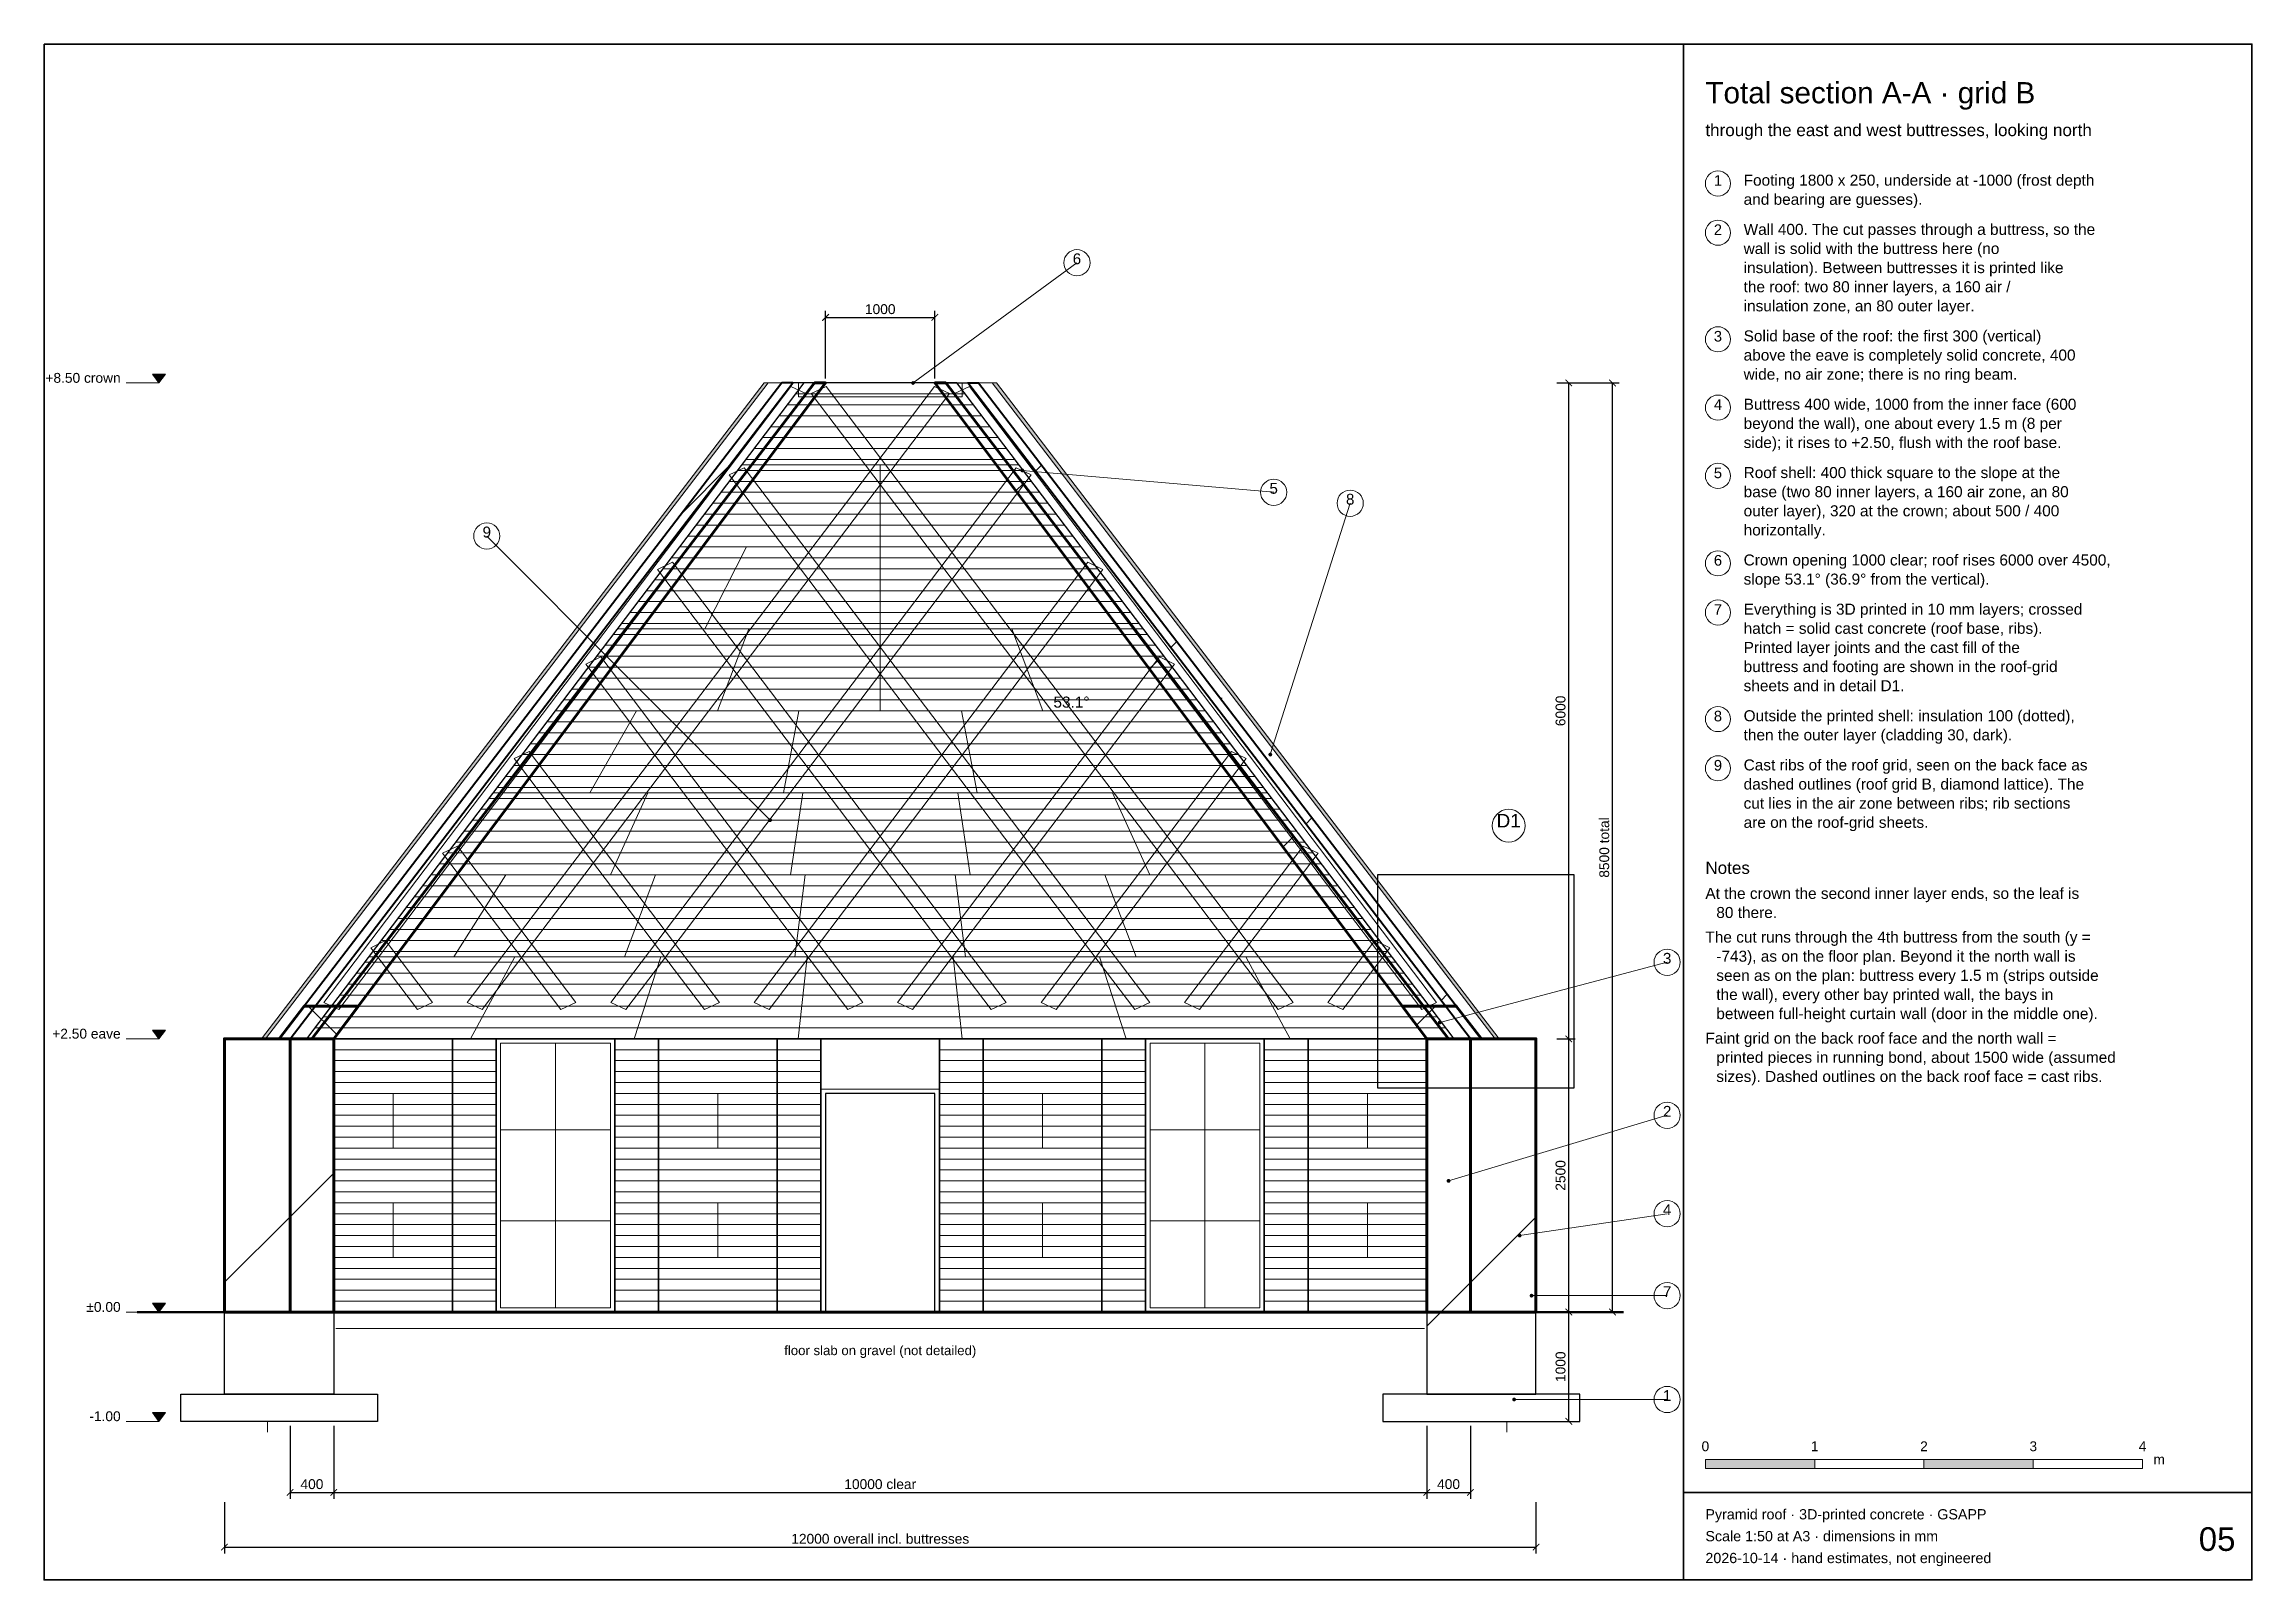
# Paper-space layout '05 section-AA-grid-B' of a CAD drawing. Header units: millimetres. Extents: x 8 to 412, y 8 to 289.
# The model-space entities are those that its viewports show. They can reach past a viewport. Long polylines and large blocks are cut down to what shows.
import ezdxf
from ezdxf.enums import TextEntityAlignment as Align

# ---------------------------------------------------------------- set-up
doc = ezdxf.new("R2010")
doc.units = ezdxf.units.MM
doc.linetypes.add('DASHED', pattern=[1.524, 1.27, -0.254])
for name, color, linetype, lineweight in [('ANNOTATION', 4, 'CONTINUOUS', 18), ('BACKGROUND', 9, 'CONTINUOUS', 13), ('CLADDING', 7, 'Continuous', 9), ('DIMS', 3, 'CONTINUOUS', 18), ('HATCH-CAST', 7, 'CONTINUOUS', 9), ('HATCH-EARTH', 8, 'CONTINUOUS', 9), ('HATCH-INSULATION', 7, 'Continuous', 9), ('HATCH-PRINTED', 7, 'CONTINUOUS', 9), ('HIDDEN-AXIS', 8, 'DASHED', 18), ('LINES', 7, 'CONTINUOUS', 25), ('OUTLINE-CUT', 7, 'CONTINUOUS', 50), ('OUTLINE-FINE', 7, 'CONTINUOUS', 25), ('PRINT-LAYERS', 7, 'CONTINUOUS', 9), ('TEXT', 7, 'CONTINUOUS', 18), ('TITLEBLOCK', 7, 'CONTINUOUS', 18)]:
    doc.layers.add(name, color=color, linetype=linetype, lineweight=lineweight)
doc.styles.get("Standard").update_dxf_attribs({"font": 'arial.ttf'})
doc.dimstyles.new('PYR-1-50', dxfattribs={"dimscale": 50, "dimtxt": 1.8, "dimasz": 1.2, "dimexe": 1.2, "dimexo": 0.8, "dimgap": 0.6, "dimtad": 1, "dimdec": 0, "dimtxsty": 'Standard', "dimblk": 'ARCHTICK', "dimcen": 2.5, "dimclrd": 3, "dimclre": 3, "dimclrt": 7, "dimazin": 3, "dimtfac": 1, "dimtmove": 0, "dimatfit": 3})
pattern_1 = [(45, (0, 0), (-1425.35, 1425.35), [])]
pattern_2 = [(0, (0, 0), (442.913, 885.827), [0, -885.827])]
pattern_3 = [(45, (0, 0), (-1425.35, 1425.35), []), (135, (0, 0), (-1425.35, -1425.35), [])]

# ---------------------------------------------------------------- blocks, each defined once
blk = doc.blocks.new('_ARCHTICK')
at = {"color": 0, "linetype": 'BYBLOCK', "const_width": 0.15}
blk.add_lwpolyline([(-0.5, -0.5), (0.5, 0.5)], dxfattribs=at)

msp = doc.modelspace()

# ---------------------------------------------------------------- hatches: boundary and pattern name
at = {"layer": 'ANNOTATION', "ltscale": 50}
h = msp.add_hatch(color=7, dxfattribs=at)
h.dxf.hatch_style = 1
h.paths.add_polyline_path([(70446.9, 10857.9), (70506.9, 10937.9), (70386.9, 10937.9)])
h = msp.add_hatch(color=7, dxfattribs=at)
h.dxf.hatch_style = 1
edge = h.paths.add_edge_path()
edge.add_arc((77346.9, 10857.9), 17.5, 0, 360)
h = msp.add_hatch(color=7, dxfattribs=at)
h.dxf.hatch_style = 1
edge = h.paths.add_edge_path()
edge.add_arc((78346.9, 10057.9), 17.5, 0, 360)
h = msp.add_hatch(color=7, dxfattribs=at)
h.dxf.hatch_style = 1
edge = h.paths.add_edge_path()
edge.add_arc((80616.1, 7457.9), 17.5, 0, 360)
h = msp.add_hatch(color=7, dxfattribs=at)
h.dxf.hatch_style = 1
edge = h.paths.add_edge_path()
edge.add_arc((76038.9, 6857.9), 17.5, 0, 360)
h = msp.add_hatch(color=7, dxfattribs=at)
h.dxf.hatch_style = 1
h.paths.add_polyline_path([(70446.9, 4857.9), (70506.9, 4937.9), (70386.9, 4937.9)])
h = msp.add_hatch(color=7, dxfattribs=at)
h.dxf.hatch_style = 1
edge = h.paths.add_edge_path()
edge.add_arc((82166.9, 5007.9), 17.5, 0, 360)
h = msp.add_hatch(color=7, dxfattribs=at)
h.dxf.hatch_style = 1
edge = h.paths.add_edge_path()
edge.add_arc((82246.9, 3557.9), 17.5, 0, 360)
h = msp.add_hatch(color=7, dxfattribs=at)
h.dxf.hatch_style = 1
edge = h.paths.add_edge_path()
edge.add_arc((82896.9, 3057.9), 17.5, 0, 360)
h = msp.add_hatch(color=7, dxfattribs=at)
h.dxf.hatch_style = 1
h.paths.add_polyline_path([(70446.9, 2357.9), (70506.9, 2437.9), (70386.9, 2437.9)])
h = msp.add_hatch(color=7, dxfattribs=at)
h.dxf.hatch_style = 1
edge = h.paths.add_edge_path()
edge.add_arc((83006.9, 2507.9), 17.5, 0, 360)
h = msp.add_hatch(color=7, dxfattribs=at)
h.dxf.hatch_style = 1
h.paths.add_polyline_path([(70446.9, 1357.9), (70506.9, 1437.9), (70386.9, 1437.9)])
h = msp.add_hatch(color=7, dxfattribs=at)
h.dxf.hatch_style = 1
edge = h.paths.add_edge_path()
edge.add_arc((82846.9, 1557.9), 17.5, 0, 360)
at = {"layer": 'CLADDING', "ltscale": 50}
h = msp.add_hatch(color=7, dxfattribs=at)
h.dxf.hatch_style = 1
h.paths.add_polyline_path([(71421.9, 4857.9), (71384.4, 4857.9), (75984.4, 10857.9), (76021.9, 10857.9)])
h = msp.add_hatch(color=7, dxfattribs=at)
h.dxf.hatch_style = 1
h.paths.add_polyline_path([(82709.4, 4857.9), (82671.9, 4857.9), (78071.9, 10857.9), (78109.4, 10857.9)])
at = {"layer": 'HATCH-CAST', "ltscale": 50}
h = msp.add_hatch(dxfattribs=at)
h.set_pattern_fill('ANSI37', scale=25.19685)
h.set_pattern_definition(pattern_3)
h.paths.add_polyline_path([(72271.9, 5157.9), (72046.9, 4857.9), (71546.9, 4857.9), (71776.9, 5157.9)])
h = msp.add_hatch(dxfattribs=at)
h.set_pattern_fill('ANSI37', scale=25.19685)
h.set_pattern_definition(pattern_3)
h.paths.add_polyline_path([(82316.9, 5157.9), (82546.9, 4857.9), (82046.9, 4857.9), (81821.9, 5157.9)])
at = {"layer": 'HATCH-EARTH', "ltscale": 50}
h = msp.add_hatch(dxfattribs=at)
h.set_pattern_fill('EARTH', scale=37.795276)
h.set_pattern_definition([(0, (0, 0), (9070.9, 9070.9), [9070.9, -9070.9]), (0, (0, 3402), (9070.9, 9070.9), [9070.9, -9070.9]), (0, (0, 6803), (9070.9, 9070.9), [9070.9, -9070.9]), (90, (1134, 7937), (-9070.9, 9070.9), [9070.9, -9070.9]), (90, (4535, 7937), (-9070.9, 9070.9), [9070.9, -9070.9]), (90, (7937, 7937), (-9070.9, 9070.9), [9070.9, -9070.9])])
h.paths.add_polyline_path([(70646.9, 1357.9), (72446.9, 1357.9), (72446.9, 1607.9), (72046.9, 1607.9), (72046.9, 2357.9), (73132.6, 2357.9), (73532.6, 2357.9), (74618.3, 2357.9), (75018.3, 2357.9), (76104, 2357.9), (76504, 2357.9), (76546.9, 2357.9), (77546.9, 2357.9), (77589.7, 2357.9), (77989.7, 2357.9), (79075.5, 2357.9), (79475.5, 2357.9), (80561.2, 2357.9), (80961.2, 2357.9), (82046.9, 2357.9), (82046.9, 1607.9), (81646.9, 1607.9), (81646.9, 1357.9), (83446.9, 1357.9), (83446.9, 1607.9), (83046.9, 1607.9), (83046.9, 2357.9), (83846.9, 2357.9), (83846.9, 1257.9), (70246.9, 1257.9), (70246.9, 2357.9), (71046.9, 2357.9), (71046.9, 1607.9), (70646.9, 1607.9)])
at = {"layer": 'HATCH-INSULATION', "ltscale": 50}
h = msp.add_hatch(dxfattribs=at)
h.set_pattern_fill('DOTS', scale=23.622047)
h.set_pattern_definition(pattern_2)
h.paths.add_polyline_path([(71776.9, 5157.9), (71546.9, 4857.9), (71421.9, 4857.9), (76021.9, 10857.9), (76146.9, 10857.9)])
h = msp.add_hatch(dxfattribs=at)
h.set_pattern_fill('DOTS', scale=23.622047)
h.set_pattern_definition(pattern_2)
h.paths.add_polyline_path([(82316.9, 5157.9), (77946.9, 10857.9), (78071.9, 10857.9), (82671.9, 4857.9), (82546.9, 4857.9)])
at = {"layer": 'HATCH-PRINTED', "ltscale": 50}
h = msp.add_hatch(dxfattribs=at)
h.set_pattern_fill('ANSI31', scale=25.19685)
h.set_pattern_definition(pattern_1)
h.paths.add_polyline_path([(76246.9, 10857.9), (71876.9, 5157.9), (71776.9, 5157.9), (76146.9, 10857.9)])
h = msp.add_hatch(dxfattribs=at)
h.set_pattern_fill('ANSI31', scale=25.19685)
h.set_pattern_definition(pattern_1)
h.paths.add_polyline_path([(72076.9, 5157.9), (76446.9, 10857.9), (76546.9, 10857.9), (72271.9, 5157.9)])
h = msp.add_hatch(dxfattribs=at)
h.set_pattern_fill('ANSI31', scale=25.19685)
h.set_pattern_definition(pattern_1)
h.paths.add_polyline_path([(82016.9, 5157.9), (81821.9, 5157.9), (77546.9, 10857.9), (77646.9, 10857.9)])
h = msp.add_hatch(dxfattribs=at)
h.set_pattern_fill('ANSI31', scale=25.19685)
h.set_pattern_definition(pattern_1)
h.paths.add_polyline_path([(82216.9, 5157.9), (77846.9, 10857.9), (77946.9, 10857.9), (82316.9, 5157.9)])
h = msp.add_hatch(dxfattribs=at)
h.set_pattern_fill('ANSI31', scale=25.19685)
h.set_pattern_definition(pattern_1)
h.paths.add_polyline_path([(71046.9, 2357.9), (71046.9, 4857.9), (71421.9, 4857.9), (71546.9, 4857.9), (71646.9, 4857.9), (71646.9, 2357.9)])
h = msp.add_hatch(dxfattribs=at)
h.set_pattern_fill('ANSI31', scale=25.19685)
h.set_pattern_definition(pattern_1)
h.paths.add_polyline_path([(72046.9, 2357.9), (71646.9, 2357.9), (71646.9, 4857.9), (71846.9, 4857.9), (72046.9, 4857.9)])
h = msp.add_hatch(dxfattribs=at)
h.set_pattern_fill('ANSI31', scale=25.19685)
h.set_pattern_definition(pattern_1)
h.paths.add_polyline_path([(82046.9, 2357.9), (82046.9, 4857.9), (82246.9, 4857.9), (82446.9, 4857.9), (82446.9, 2357.9)])
h = msp.add_hatch(dxfattribs=at)
h.set_pattern_fill('ANSI31', scale=25.19685)
h.set_pattern_definition(pattern_1)
h.paths.add_polyline_path([(83046.9, 2357.9), (82446.9, 2357.9), (82446.9, 4857.9), (82546.9, 4857.9), (82671.9, 4857.9), (83046.9, 4857.9)])
h = msp.add_hatch(dxfattribs=at)
h.set_pattern_fill('ANSI31', scale=25.19685)
h.set_pattern_definition(pattern_1)
h.paths.add_polyline_path([(71046.9, 1607.9), (71046.9, 2357.9), (71646.9, 2357.9), (72046.9, 2357.9), (72046.9, 1607.9)])
h = msp.add_hatch(dxfattribs=at)
h.set_pattern_fill('ANSI31', scale=25.19685)
h.set_pattern_definition(pattern_1)
h.paths.add_polyline_path([(83046.9, 1607.9), (82046.9, 1607.9), (82046.9, 2357.9), (82446.9, 2357.9), (83046.9, 2357.9)])
h = msp.add_hatch(dxfattribs=at)
h.set_pattern_fill('ANSI31', scale=25.19685)
h.set_pattern_definition(pattern_1)
h.paths.add_polyline_path([(71046.9, 1607.9), (72046.9, 1607.9), (72446.9, 1607.9), (72446.9, 1357.9), (70646.9, 1357.9), (70646.9, 1607.9)])
h = msp.add_hatch(dxfattribs=at)
h.set_pattern_fill('ANSI31', scale=25.19685)
h.set_pattern_definition(pattern_1)
h.paths.add_polyline_path([(83046.9, 1607.9), (83446.9, 1607.9), (83446.9, 1357.9), (81646.9, 1357.9), (81646.9, 1607.9), (82046.9, 1607.9)])

# ---------------------------------------------------------------- linework, layer by layer
at = {"layer": 'ANNOTATION', "lineweight": 20, "ltscale": 50}
for points in [[(78846.9, 11957.9), (77346.9, 10857.9)], [(70446.9, 10857.9), (70146.9, 10857.9)], [(80646.9, 9857.9), (78346.9, 10057.9)], [(81346.9, 9757.9), (80616.1, 7457.9)], [(73446.9, 9457.9), (76038.9, 6857.9)], [(84246.9, 5557.9), (82166.9, 5007.9)], [(70446.9, 4857.9), (70146.9, 4857.9)], [(84246.9, 4157.9), (82246.9, 3557.9)], [(84246.9, 3257.9), (82896.9, 3057.9)], [(84246.9, 2507.9), (83006.9, 2507.9)], [(70446.9, 2357.9), (70146.9, 2357.9)], [(84246.9, 1557.9), (82846.9, 1557.9)], [(70446.9, 1357.9), (70146.9, 1357.9)]]:
    msp.add_lwpolyline(points, dxfattribs=at)
at = {"layer": 'ANNOTATION', "lineweight": 9, "ltscale": 50}
for points in [[(70446.9, 10857.9), (70506.9, 10937.9), (70386.9, 10937.9)], [(70446.9, 4857.9), (70506.9, 4937.9), (70386.9, 4937.9)], [(70446.9, 2357.9), (70506.9, 2437.9), (70386.9, 2437.9)], [(70446.9, 1357.9), (70506.9, 1437.9), (70386.9, 1437.9)]]:
    msp.add_lwpolyline(points, close=True, dxfattribs=at)
at = {"layer": 'ANNOTATION', "lineweight": 18, "ltscale": 50}
for centre, radius in [((78846.9, 11957.9), 120), ((80646.9, 9857.9), 120), ((81346.9, 9757.9), 120), ((73446.9, 9457.9), 120), ((82796.9, 6807.9), 150), ((84246.9, 5557.9), 120), ((84246.9, 4157.9), 120), ((84246.9, 3257.9), 120), ((84246.9, 2507.9), 120), ((84246.9, 1557.9), 120)]:
    msp.add_circle(centre, radius, dxfattribs=at)
at = {"layer": 'BACKGROUND', "lineweight": 20, "ltscale": 50}
for points in [[(74075.5, 2397.9), (74075.5, 4817.9)], [(80018.3, 2397.9), (80018.3, 4817.9)]]:
    msp.add_lwpolyline(points, dxfattribs=at)
at = {"layer": 'BACKGROUND', "lineweight": 15, "ltscale": 50}
for points in [[(73572.6, 4024.6), (74578.3, 4024.6)], [(79515.5, 4024.6), (80521.2, 4024.6)], [(73572.6, 3191.2), (74578.3, 3191.2)], [(79515.5, 3191.2), (80521.2, 3191.2)]]:
    msp.add_lwpolyline(points, dxfattribs=at)
at = {"layer": 'HIDDEN-AXIS', "linetype": 'DASHED', "lineweight": 20, "ltscale": 50}
for points in [[(71955.9, 5190.9), (76229.9, 10826.9), (76366.8, 10760.9), (72092.9, 5124.9), (71955.9, 5190.9)], [(73268.4, 5190.9), (77542.4, 10826.9), (77679.3, 10760.9), (73405.4, 5124.9), (73268.4, 5190.9)], [(76298.4, 10729.9), (77795.4, 10729.9), (77795.4, 10857.9), (76298.4, 10857.9), (76298.4, 10729.9)], [(80688.4, 5124.9), (76414.5, 10760.9), (76551.4, 10826.9), (80825.4, 5190.9), (80688.4, 5124.9)], [(82000.9, 5124.9), (77727, 10760.9), (77863.9, 10826.9), (82137.9, 5190.9), (82000.9, 5124.9)], [(74580.9, 5190.9), (78290.9, 10083.2), (78427.9, 10017.2), (74717.9, 5124.9), (74580.9, 5190.9)], [(79375.9, 5124.9), (75665.9, 10017.2), (75802.9, 10083.2), (79512.9, 5190.9), (79375.9, 5124.9)], [(78063.4, 5124.9), (75009.7, 9151.9), (75146.6, 9217.8), (78200.4, 5190.9), (78063.4, 5124.9)], [(75893.4, 5190.9), (78947.2, 9217.8), (79084.1, 9151.9), (76030.4, 5124.9), (75893.4, 5190.9)], [(76750.9, 5124.9), (74353.4, 8286.5), (74490.4, 8352.4), (76887.9, 5190.9), (76750.9, 5124.9)], [(77205.9, 5190.9), (79603.4, 8352.4), (79740.4, 8286.5), (77342.9, 5124.9), (77205.9, 5190.9)], [(75438.4, 5124.9), (73697.2, 7421.1), (73834.1, 7487), (75575.4, 5190.9), (75438.4, 5124.9)], [(78518.4, 5190.9), (80259.7, 7487), (80396.6, 7421.1), (78655.4, 5124.9), (78518.4, 5190.9)], [(74125.9, 5124.9), (73040.9, 6555.7), (73177.9, 6621.6), (74262.9, 5190.9), (74125.9, 5124.9)], [(79830.9, 5190.9), (80915.9, 6621.6), (81052.9, 6555.7), (79967.9, 5124.9), (79830.9, 5190.9)], [(72813.4, 5124.9), (72384.7, 5690.3), (72521.6, 5756.3), (72950.4, 5190.9), (72813.4, 5124.9)], [(81143.4, 5190.9), (81572.2, 5756.3), (81709.1, 5690.3), (81280.4, 5124.9), (81143.4, 5190.9)], [(71796.9, 4857.9), (82296.9, 4857.9), (82069.4, 5157.9), (72024.4, 5157.9), (71796.9, 4857.9)], [(72066.9, 2207.9), (82026.9, 2207.9)]]:
    msp.add_lwpolyline(points, dxfattribs=at)
at = {"layer": 'HIDDEN-AXIS', "linetype": 'DASHED', "lineweight": 9, "ltscale": 50}
for points in [[(75778.1, 10107.9), (78315.7, 10107.9)], [(77046.9, 9357.9), (77046.9, 10107.9)], [(75209.4, 9357.9), (78884.4, 9357.9)], [(75442.7, 8607.9), (75821.9, 9357.9)], [(77046.9, 8607.9), (77046.9, 9357.9)], [(74640.7, 8607.9), (79453.1, 8607.9)], [(75559.4, 7857.9), (75843.8, 8607.9)], [(77046.9, 7857.9), (77046.9, 8607.9)], [(78534.4, 7857.9), (78250, 8607.9)], [(74071.9, 7857.9), (80021.9, 7857.9)], [(74389.1, 7107.9), (74815.7, 7857.9)], [(76161, 7107.9), (76303.1, 7857.9)], [(77932.8, 7107.9), (77790.7, 7857.9)], [(73503.1, 7107.9), (80590.7, 7107.9)], [(74579.4, 6357.9), (74920.7, 7107.9)], [(76224.4, 6357.9), (76338.2, 7107.9)], [(77869.4, 6357.9), (77755.6, 7107.9)], [(79514.4, 6357.9), (79173.2, 7107.9)], [(72934.4, 6357.9), (81159.4, 6357.9)], [(73145.9, 5607.9), (73619.8, 6357.9)], [(74706.3, 5607.9), (74990.7, 6357.9)], [(76266.7, 5607.9), (76361.5, 6357.9)], [(77827.1, 5607.9), (77732.3, 6357.9)], [(79387.5, 5607.9), (79103.1, 6357.9)], [(72365.7, 5607.9), (81728.1, 5607.9)], [(73296.9, 4857.9), (73703.1, 5607.9)], [(74796.9, 4857.9), (75040.6, 5607.9)], [(76296.9, 4857.9), (76378.1, 5607.9)], [(77796.9, 4857.9), (77715.6, 5607.9)], [(79296.9, 4857.9), (79053.2, 5607.9)], [(80796.9, 4857.9), (80390.6, 5607.9)], [(72046.9, 4357.9), (73132.6, 4357.9)], [(72589.8, 3857.9), (72589.8, 4357.9)], [(75018.3, 4357.9), (76104, 4357.9)], [(75561.2, 3857.9), (75561.2, 4357.9)], [(77989.8, 4357.9), (79075.5, 4357.9)], [(78532.6, 3857.9), (78532.6, 4357.9)], [(80961.2, 4357.9), (82046.9, 4357.9)], [(81504, 3857.9), (81504, 4357.9)], [(72046.9, 3857.9), (73132.6, 3857.9)], [(75018.3, 3857.9), (76104, 3857.9)], [(77989.8, 3857.9), (79075.5, 3857.9)], [(80961.2, 3857.9), (82046.9, 3857.9)], [(72046.9, 3357.9), (73132.6, 3357.9)], [(72589.8, 2857.9), (72589.8, 3357.9)], [(75018.3, 3357.9), (76104, 3357.9)], [(75561.2, 2857.9), (75561.2, 3357.9)], [(77989.8, 3357.9), (79075.5, 3357.9)], [(78532.6, 2857.9), (78532.6, 3357.9)], [(80961.2, 3357.9), (82046.9, 3357.9)], [(81504, 2857.9), (81504, 3357.9)], [(72046.9, 2857.9), (73132.6, 2857.9)], [(75018.3, 2857.9), (76104, 2857.9)], [(77989.8, 2857.9), (79075.5, 2857.9)], [(80961.2, 2857.9), (82046.9, 2857.9)]]:
    msp.add_lwpolyline(points, dxfattribs=at)
at = {"layer": 'HIDDEN-AXIS', "linetype": 'DASHED', "lineweight": 25, "ltscale": 50}
msp.add_lwpolyline([(81596.9, 4407.9), (83396.9, 4407.9), (83396.9, 6357.9), (81596.9, 6357.9), (81596.9, 4407.9)], dxfattribs=at)
at = {"layer": 'LINES', "lineweight": 0, "ltscale": 50}
msp.add_lwpolyline([(82046.9, 4857.9), (77546.9, 10857.9)], dxfattribs=at)
at = {"layer": 'LINES', "lineweight": 25, "ltscale": 50}
for points in [[(72046.9, 4857.9), (71546.9, 4857.9)], [(82046.9, 4857.9), (82546.9, 4857.9)]]:
    msp.add_lwpolyline(points, dxfattribs=at)
at = {"layer": 'LINES', "lineweight": 60, "ltscale": 50}
for points in [[(72046.9, 2357.9), (72046.9, 4857.9)], [(82046.9, 2357.9), (82046.9, 4857.9)], [(72046.9, 2357.9), (82046.9, 2357.9)]]:
    msp.add_lwpolyline(points, dxfattribs=at)
at = {"layer": 'LINES', "lineweight": 50, "ltscale": 50}
msp.add_lwpolyline([(70246.9, 2357.9), (83846.9, 2357.9)], dxfattribs=at)
at = {"layer": 'OUTLINE-CUT', "lineweight": 40, "ltscale": 50}
for points in [[(71646.9, 4857.9), (76246.9, 10857.9), (76146.9, 10857.9), (71546.9, 4857.9)], [(82446.9, 4857.9), (77846.9, 10857.9), (77946.9, 10857.9), (82546.9, 4857.9)]]:
    msp.add_lwpolyline(points, close=True, dxfattribs=at)
at = {"layer": 'OUTLINE-CUT', "lineweight": 70, "ltscale": 50}
for points in [[(72046.9, 4857.9), (76546.9, 10857.9), (76446.9, 10857.9), (71846.9, 4857.9)], [(82046.9, 4857.9), (77546.9, 10857.9), (77646.9, 10857.9), (82246.9, 4857.9)], [(71646.9, 2357.9), (71046.9, 2357.9), (71046.9, 4857.9), (71646.9, 4857.9)], [(72046.9, 2357.9), (71646.9, 2357.9), (71646.9, 4857.9), (72046.9, 4857.9)], [(82046.9, 2357.9), (82446.9, 2357.9), (82446.9, 4857.9), (82046.9, 4857.9)], [(82446.9, 2357.9), (83046.9, 2357.9), (83046.9, 4857.9), (82446.9, 4857.9)]]:
    msp.add_lwpolyline(points, close=True, dxfattribs=at)
at = {"layer": 'OUTLINE-CUT', "lineweight": 60, "ltscale": 50}
for points in [[(72046.9, 4857.9), (72271.9, 5157.9), (71776.9, 5157.9), (71546.9, 4857.9)], [(82046.9, 4857.9), (81821.9, 5157.9), (82316.9, 5157.9), (82546.9, 4857.9)]]:
    msp.add_lwpolyline(points, close=True, dxfattribs=at)
at = {"layer": 'OUTLINE-FINE', "lineweight": 20, "ltscale": 50}
for points in [[(71421.9, 4857.9), (76021.9, 10857.9), (75984.4, 10857.9), (71384.4, 4857.9)], [(82671.9, 4857.9), (78071.9, 10857.9), (78109.4, 10857.9), (82709.4, 4857.9)]]:
    msp.add_lwpolyline(points, close=True, dxfattribs=at)
at = {"layer": 'OUTLINE-FINE', "lineweight": 9, "ltscale": 50}
for points in [[(71546.9, 4857.9), (76146.9, 10857.9), (76021.9, 10857.9), (71421.9, 4857.9)], [(82546.9, 4857.9), (77946.9, 10857.9), (78071.9, 10857.9), (82671.9, 4857.9)]]:
    msp.add_lwpolyline(points, close=True, dxfattribs=at)
at = {"layer": 'OUTLINE-FINE', "lineweight": 25, "ltscale": 50}
for points in [[(71846.9, 4857.9), (76446.9, 10857.9), (76246.9, 10857.9), (71646.9, 4857.9)], [(82246.9, 4857.9), (77646.9, 10857.9), (77846.9, 10857.9), (82446.9, 4857.9)]]:
    msp.add_lwpolyline(points, close=True, dxfattribs=at)
at = {"layer": 'OUTLINE-FINE', "lineweight": 30, "ltscale": 50}
for points in [[(71796.9, 4857.9), (82296.9, 4857.9), (77746.9, 10857.9), (76346.9, 10857.9)], [(72046.9, 2357.9), (82046.9, 2357.9), (82046.9, 4857.9), (72046.9, 4857.9)], [(76546.9, 2357.9), (77546.9, 2357.9), (77546.9, 4357.9), (76546.9, 4357.9)], [(72046.9, 1607.9), (71046.9, 1607.9), (71046.9, 2357.9), (72046.9, 2357.9)], [(82046.9, 1607.9), (83046.9, 1607.9), (83046.9, 2357.9), (82046.9, 2357.9)], [(72446.9, 1357.9), (70646.9, 1357.9), (70646.9, 1607.9), (72446.9, 1607.9)], [(81646.9, 1357.9), (83446.9, 1357.9), (83446.9, 1607.9), (81646.9, 1607.9)]]:
    msp.add_lwpolyline(points, close=True, dxfattribs=at)
at = {"layer": 'OUTLINE-FINE', "lineweight": 35, "ltscale": 50}
for points in [[(73132.6, 2357.9), (73532.6, 2357.9), (73532.6, 4857.9), (73132.6, 4857.9)], [(73532.6, 2357.9), (74618.3, 2357.9), (74618.3, 4857.9), (73532.6, 4857.9)], [(74618.3, 2357.9), (75018.3, 2357.9), (75018.3, 4857.9), (74618.3, 4857.9)], [(76104, 2357.9), (76504, 2357.9), (76504, 4857.9), (76104, 4857.9)], [(77589.8, 2357.9), (77989.8, 2357.9), (77989.8, 4857.9), (77589.8, 4857.9)], [(79075.5, 2357.9), (79475.5, 2357.9), (79475.5, 4857.9), (79075.5, 4857.9)], [(79475.5, 2357.9), (80561.2, 2357.9), (80561.2, 4857.9), (79475.5, 4857.9)], [(80561.2, 2357.9), (80961.2, 2357.9), (80961.2, 4857.9), (80561.2, 4857.9)]]:
    msp.add_lwpolyline(points, close=True, dxfattribs=at)
at = {"layer": 'OUTLINE-FINE', "lineweight": 15, "ltscale": 50}
for points in [[(73572.6, 2397.9), (74578.3, 2397.9), (74578.3, 4817.9), (73572.6, 4817.9)], [(79515.5, 2397.9), (80521.2, 2397.9), (80521.2, 4817.9), (79515.5, 4817.9)], [(76506.9, 2357.9), (77586.9, 2357.9), (77586.9, 4397.9), (76506.9, 4397.9)]]:
    msp.add_lwpolyline(points, close=True, dxfattribs=at)
at = {"layer": 'PRINT-LAYERS', "lineweight": 5, "ltscale": 50}
for points in [[(76271.1, 10757.9), (77822.7, 10757.9)], [(76119.4, 10557.9), (77974.4, 10557.9)], [(76195.2, 10657.9), (77898.6, 10657.9)], [(75967.7, 10357.9), (78126.1, 10357.9)], [(76043.6, 10457.9), (78050.2, 10457.9)], [(75816.1, 10157.9), (78277.7, 10157.9)], [(75891.9, 10257.9), (78201.9, 10257.9)], [(75664.4, 9957.9), (78429.4, 9957.9)], [(75740.2, 10057.9), (78353.6, 10057.9)], [(75512.7, 9757.9), (78581.1, 9757.9)], [(75588.6, 9857.9), (78505.2, 9857.9)], [(75361.1, 9557.9), (78732.7, 9557.9)], [(75436.9, 9657.9), (78656.9, 9657.9)], [(75209.4, 9357.9), (78884.4, 9357.9)], [(75285.2, 9457.9), (78808.6, 9457.9)], [(75057.7, 9157.9), (79036.1, 9157.9)], [(75133.6, 9257.9), (78960.2, 9257.9)], [(74906.1, 8957.9), (79187.7, 8957.9)], [(74981.9, 9057.9), (79111.9, 9057.9)], [(74754.4, 8757.9), (79339.4, 8757.9)], [(74830.2, 8857.9), (79263.6, 8857.9)], [(74602.7, 8557.9), (79491.1, 8557.9)], [(74678.6, 8657.9), (79415.2, 8657.9)], [(74451.1, 8357.9), (79642.7, 8357.9)], [(74526.9, 8457.9), (79566.9, 8457.9)], [(74299.4, 8157.9), (79794.4, 8157.9)], [(74375.2, 8257.9), (79718.6, 8257.9)], [(74147.7, 7957.9), (79946.1, 7957.9)], [(74223.6, 8057.9), (79870.2, 8057.9)], [(73996.1, 7757.9), (80097.7, 7757.9)], [(74071.9, 7857.9), (80021.9, 7857.9)], [(73844.4, 7557.9), (80249.4, 7557.9)], [(73920.2, 7657.9), (80173.6, 7657.9)], [(73692.7, 7357.9), (80401.1, 7357.9)], [(73768.6, 7457.9), (80325.2, 7457.9)], [(73541.1, 7157.9), (80552.7, 7157.9)], [(73616.9, 7257.9), (80476.9, 7257.9)], [(73389.4, 6957.9), (80704.4, 6957.9)], [(73465.2, 7057.9), (80628.6, 7057.9)], [(73237.7, 6757.9), (80856.1, 6757.9)], [(73313.6, 6857.9), (80780.2, 6857.9)], [(73086.1, 6557.9), (81007.7, 6557.9)], [(73161.9, 6657.9), (80931.9, 6657.9)], [(72934.4, 6357.9), (81159.4, 6357.9)], [(73010.2, 6457.9), (81083.6, 6457.9)], [(72782.7, 6157.9), (81311.1, 6157.9)], [(72858.6, 6257.9), (81235.2, 6257.9)], [(72631.1, 5957.9), (81462.7, 5957.9)], [(72706.9, 6057.9), (81386.9, 6057.9)], [(72403.6, 5657.9), (81690.2, 5657.9)], [(72479.4, 5757.9), (81614.4, 5757.9)], [(72555.2, 5857.9), (81538.6, 5857.9)], [(72251.9, 5457.9), (81841.9, 5457.9)], [(72327.7, 5557.9), (81766.1, 5557.9)], [(72100.2, 5257.9), (81993.6, 5257.9)], [(72176.1, 5357.9), (81917.7, 5357.9)], [(71948.6, 5057.9), (82145.2, 5057.9)], [(72024.4, 5157.9), (82069.4, 5157.9)], [(71872.7, 4957.9), (82221.1, 4957.9)], [(72046.9, 4757.9), (73132.6, 4757.9)], [(72046.9, 4657.9), (73132.6, 4657.9)], [(73132.6, 4757.9), (73532.6, 4757.9)], [(73132.6, 4657.9), (73532.6, 4657.9)], [(74618.3, 4757.9), (75018.3, 4757.9)], [(74618.3, 4657.9), (75018.3, 4657.9)], [(75018.3, 4757.9), (76104, 4757.9)], [(75018.3, 4657.9), (76104, 4657.9)], [(76104, 4757.9), (76504, 4757.9)], [(76104, 4657.9), (76504, 4657.9)], [(77589.8, 4757.9), (77989.8, 4757.9)], [(77589.8, 4657.9), (77989.8, 4657.9)], [(77989.8, 4757.9), (79075.5, 4757.9)], [(77989.8, 4657.9), (79075.5, 4657.9)], [(79075.5, 4757.9), (79475.5, 4757.9)], [(79075.5, 4657.9), (79475.5, 4657.9)], [(80561.2, 4757.9), (80961.2, 4757.9)], [(80561.2, 4657.9), (80961.2, 4657.9)], [(80961.2, 4757.9), (82046.9, 4757.9)], [(80961.2, 4657.9), (82046.9, 4657.9)], [(72046.9, 4557.9), (73132.6, 4557.9)], [(72046.9, 4457.9), (73132.6, 4457.9)], [(73132.6, 4557.9), (73532.6, 4557.9)], [(73132.6, 4457.9), (73532.6, 4457.9)], [(74618.3, 4557.9), (75018.3, 4557.9)], [(74618.3, 4457.9), (75018.3, 4457.9)], [(75018.3, 4557.9), (76104, 4557.9)], [(75018.3, 4457.9), (76104, 4457.9)], [(76104, 4557.9), (76504, 4557.9)], [(76104, 4457.9), (76504, 4457.9)], [(77589.8, 4557.9), (77989.8, 4557.9)], [(77589.8, 4457.9), (77989.8, 4457.9)], [(77989.8, 4557.9), (79075.5, 4557.9)], [(77989.8, 4457.9), (79075.5, 4457.9)], [(79075.5, 4557.9), (79475.5, 4557.9)], [(79075.5, 4457.9), (79475.5, 4457.9)], [(80561.2, 4557.9), (80961.2, 4557.9)], [(80561.2, 4457.9), (80961.2, 4457.9)], [(80961.2, 4557.9), (82046.9, 4557.9)], [(80961.2, 4457.9), (82046.9, 4457.9)], [(72046.9, 4357.9), (73132.6, 4357.9)], [(72046.9, 4257.9), (73132.6, 4257.9)], [(73132.6, 4357.9), (73532.6, 4357.9)], [(73132.6, 4257.9), (73532.6, 4257.9)], [(74618.3, 4357.9), (75018.3, 4357.9)], [(74618.3, 4257.9), (75018.3, 4257.9)], [(75018.3, 4357.9), (76104, 4357.9)], [(75018.3, 4257.9), (76104, 4257.9)], [(76104, 4357.9), (76504, 4357.9)], [(76104, 4257.9), (76504, 4257.9)], [(77589.8, 4357.9), (77989.8, 4357.9)], [(77589.8, 4257.9), (77989.8, 4257.9)], [(77989.8, 4357.9), (79075.5, 4357.9)], [(77989.8, 4257.9), (79075.5, 4257.9)], [(79075.5, 4357.9), (79475.5, 4357.9)], [(79075.5, 4257.9), (79475.5, 4257.9)], [(80561.2, 4357.9), (80961.2, 4357.9)], [(80561.2, 4257.9), (80961.2, 4257.9)], [(80961.2, 4357.9), (82046.9, 4357.9)], [(80961.2, 4257.9), (82046.9, 4257.9)], [(72046.9, 4157.9), (73132.6, 4157.9)], [(72046.9, 4057.9), (73132.6, 4057.9)], [(73132.6, 4157.9), (73532.6, 4157.9)], [(73132.6, 4057.9), (73532.6, 4057.9)], [(74618.3, 4157.9), (75018.3, 4157.9)], [(74618.3, 4057.9), (75018.3, 4057.9)], [(75018.3, 4157.9), (76104, 4157.9)], [(75018.3, 4057.9), (76104, 4057.9)], [(76104, 4157.9), (76504, 4157.9)], [(76104, 4057.9), (76504, 4057.9)], [(77589.8, 4157.9), (77989.8, 4157.9)], [(77589.8, 4057.9), (77989.8, 4057.9)], [(77989.8, 4157.9), (79075.5, 4157.9)], [(77989.8, 4057.9), (79075.5, 4057.9)], [(79075.5, 4157.9), (79475.5, 4157.9)], [(79075.5, 4057.9), (79475.5, 4057.9)], [(80561.2, 4157.9), (80961.2, 4157.9)], [(80561.2, 4057.9), (80961.2, 4057.9)], [(80961.2, 4157.9), (82046.9, 4157.9)], [(80961.2, 4057.9), (82046.9, 4057.9)], [(72046.9, 3957.9), (73132.6, 3957.9)], [(72046.9, 3857.9), (73132.6, 3857.9)], [(73132.6, 3957.9), (73532.6, 3957.9)], [(73132.6, 3857.9), (73532.6, 3857.9)], [(74618.3, 3957.9), (75018.3, 3957.9)], [(74618.3, 3857.9), (75018.3, 3857.9)], [(75018.3, 3957.9), (76104, 3957.9)], [(75018.3, 3857.9), (76104, 3857.9)], [(76104, 3957.9), (76504, 3957.9)], [(76104, 3857.9), (76504, 3857.9)], [(77589.8, 3957.9), (77989.8, 3957.9)], [(77589.8, 3857.9), (77989.8, 3857.9)], [(77989.8, 3957.9), (79075.5, 3957.9)], [(77989.8, 3857.9), (79075.5, 3857.9)], [(79075.5, 3957.9), (79475.5, 3957.9)], [(79075.5, 3857.9), (79475.5, 3857.9)], [(80561.2, 3957.9), (80961.2, 3957.9)], [(80561.2, 3857.9), (80961.2, 3857.9)], [(80961.2, 3957.9), (82046.9, 3957.9)], [(80961.2, 3857.9), (82046.9, 3857.9)], [(72046.9, 3757.9), (73132.6, 3757.9)], [(72046.9, 3657.9), (73132.6, 3657.9)], [(73132.6, 3757.9), (73532.6, 3757.9)], [(73132.6, 3657.9), (73532.6, 3657.9)], [(74618.3, 3757.9), (75018.3, 3757.9)], [(74618.3, 3657.9), (75018.3, 3657.9)], [(75018.3, 3757.9), (76104, 3757.9)], [(75018.3, 3657.9), (76104, 3657.9)], [(76104, 3757.9), (76504, 3757.9)], [(76104, 3657.9), (76504, 3657.9)], [(77589.8, 3757.9), (77989.8, 3757.9)], [(77589.8, 3657.9), (77989.8, 3657.9)], [(77989.8, 3757.9), (79075.5, 3757.9)], [(77989.8, 3657.9), (79075.5, 3657.9)], [(79075.5, 3757.9), (79475.5, 3757.9)], [(79075.5, 3657.9), (79475.5, 3657.9)], [(80561.2, 3757.9), (80961.2, 3757.9)], [(80561.2, 3657.9), (80961.2, 3657.9)], [(80961.2, 3757.9), (82046.9, 3757.9)], [(80961.2, 3657.9), (82046.9, 3657.9)], [(72046.9, 3557.9), (73132.6, 3557.9)], [(72046.9, 3457.9), (73132.6, 3457.9)], [(73132.6, 3557.9), (73532.6, 3557.9)], [(73132.6, 3457.9), (73532.6, 3457.9)], [(74618.3, 3557.9), (75018.3, 3557.9)], [(74618.3, 3457.9), (75018.3, 3457.9)], [(75018.3, 3557.9), (76104, 3557.9)], [(75018.3, 3457.9), (76104, 3457.9)], [(76104, 3557.9), (76504, 3557.9)], [(76104, 3457.9), (76504, 3457.9)], [(77589.8, 3557.9), (77989.8, 3557.9)], [(77589.8, 3457.9), (77989.8, 3457.9)], [(77989.8, 3557.9), (79075.5, 3557.9)], [(77989.8, 3457.9), (79075.5, 3457.9)], [(79075.5, 3557.9), (79475.5, 3557.9)], [(79075.5, 3457.9), (79475.5, 3457.9)], [(80561.2, 3557.9), (80961.2, 3557.9)], [(80561.2, 3457.9), (80961.2, 3457.9)], [(80961.2, 3557.9), (82046.9, 3557.9)], [(80961.2, 3457.9), (82046.9, 3457.9)], [(72046.9, 3357.9), (73132.6, 3357.9)], [(72046.9, 3257.9), (73132.6, 3257.9)], [(73132.6, 3357.9), (73532.6, 3357.9)], [(73132.6, 3257.9), (73532.6, 3257.9)], [(74618.3, 3357.9), (75018.3, 3357.9)], [(74618.3, 3257.9), (75018.3, 3257.9)], [(75018.3, 3357.9), (76104, 3357.9)], [(75018.3, 3257.9), (76104, 3257.9)], [(76104, 3357.9), (76504, 3357.9)], [(76104, 3257.9), (76504, 3257.9)], [(77589.8, 3357.9), (77989.8, 3357.9)], [(77589.8, 3257.9), (77989.8, 3257.9)], [(77989.8, 3357.9), (79075.5, 3357.9)], [(77989.8, 3257.9), (79075.5, 3257.9)], [(79075.5, 3357.9), (79475.5, 3357.9)], [(79075.5, 3257.9), (79475.5, 3257.9)], [(80561.2, 3357.9), (80961.2, 3357.9)], [(80561.2, 3257.9), (80961.2, 3257.9)], [(80961.2, 3357.9), (82046.9, 3357.9)], [(80961.2, 3257.9), (82046.9, 3257.9)], [(72046.9, 3157.9), (73132.6, 3157.9)], [(72046.9, 3057.9), (73132.6, 3057.9)], [(73132.6, 3157.9), (73532.6, 3157.9)], [(73132.6, 3057.9), (73532.6, 3057.9)], [(74618.3, 3157.9), (75018.3, 3157.9)], [(74618.3, 3057.9), (75018.3, 3057.9)], [(75018.3, 3157.9), (76104, 3157.9)], [(75018.3, 3057.9), (76104, 3057.9)], [(76104, 3157.9), (76504, 3157.9)], [(76104, 3057.9), (76504, 3057.9)], [(77589.8, 3157.9), (77989.8, 3157.9)], [(77589.8, 3057.9), (77989.8, 3057.9)], [(77989.8, 3157.9), (79075.5, 3157.9)], [(77989.8, 3057.9), (79075.5, 3057.9)], [(79075.5, 3157.9), (79475.5, 3157.9)], [(79075.5, 3057.9), (79475.5, 3057.9)], [(80561.2, 3157.9), (80961.2, 3157.9)], [(80561.2, 3057.9), (80961.2, 3057.9)], [(80961.2, 3157.9), (82046.9, 3157.9)], [(80961.2, 3057.9), (82046.9, 3057.9)], [(72046.9, 2957.9), (73132.6, 2957.9)], [(72046.9, 2857.9), (73132.6, 2857.9)], [(73132.6, 2957.9), (73532.6, 2957.9)], [(73132.6, 2857.9), (73532.6, 2857.9)], [(74618.3, 2957.9), (75018.3, 2957.9)], [(74618.3, 2857.9), (75018.3, 2857.9)], [(75018.3, 2957.9), (76104, 2957.9)], [(75018.3, 2857.9), (76104, 2857.9)], [(76104, 2957.9), (76504, 2957.9)], [(76104, 2857.9), (76504, 2857.9)], [(77589.8, 2957.9), (77989.8, 2957.9)], [(77589.8, 2857.9), (77989.8, 2857.9)], [(77989.8, 2957.9), (79075.5, 2957.9)], [(77989.8, 2857.9), (79075.5, 2857.9)], [(79075.5, 2957.9), (79475.5, 2957.9)], [(79075.5, 2857.9), (79475.5, 2857.9)], [(80561.2, 2957.9), (80961.2, 2957.9)], [(80561.2, 2857.9), (80961.2, 2857.9)], [(80961.2, 2957.9), (82046.9, 2957.9)], [(80961.2, 2857.9), (82046.9, 2857.9)], [(72046.9, 2757.9), (73132.6, 2757.9)], [(72046.9, 2657.9), (73132.6, 2657.9)], [(73132.6, 2757.9), (73532.6, 2757.9)], [(73132.6, 2657.9), (73532.6, 2657.9)], [(74618.3, 2757.9), (75018.3, 2757.9)], [(74618.3, 2657.9), (75018.3, 2657.9)], [(75018.3, 2757.9), (76104, 2757.9)], [(75018.3, 2657.9), (76104, 2657.9)], [(76104, 2757.9), (76504, 2757.9)], [(76104, 2657.9), (76504, 2657.9)], [(77589.8, 2757.9), (77989.8, 2757.9)], [(77589.8, 2657.9), (77989.8, 2657.9)], [(77989.8, 2757.9), (79075.5, 2757.9)], [(77989.8, 2657.9), (79075.5, 2657.9)], [(79075.5, 2757.9), (79475.5, 2757.9)], [(79075.5, 2657.9), (79475.5, 2657.9)], [(80561.2, 2757.9), (80961.2, 2757.9)], [(80561.2, 2657.9), (80961.2, 2657.9)], [(80961.2, 2757.9), (82046.9, 2757.9)], [(80961.2, 2657.9), (82046.9, 2657.9)], [(72046.9, 2557.9), (73132.6, 2557.9)], [(72046.9, 2457.9), (73132.6, 2457.9)], [(73132.6, 2557.9), (73532.6, 2557.9)], [(73132.6, 2457.9), (73532.6, 2457.9)], [(74618.3, 2557.9), (75018.3, 2557.9)], [(74618.3, 2457.9), (75018.3, 2457.9)], [(75018.3, 2557.9), (76104, 2557.9)], [(75018.3, 2457.9), (76104, 2457.9)], [(76104, 2557.9), (76504, 2557.9)], [(76104, 2457.9), (76504, 2457.9)], [(77589.8, 2557.9), (77989.8, 2557.9)], [(77589.8, 2457.9), (77989.8, 2457.9)], [(77989.8, 2557.9), (79075.5, 2557.9)], [(77989.8, 2457.9), (79075.5, 2457.9)], [(79075.5, 2557.9), (79475.5, 2557.9)], [(79075.5, 2457.9), (79475.5, 2457.9)], [(80561.2, 2557.9), (80961.2, 2557.9)], [(80561.2, 2457.9), (80961.2, 2457.9)], [(80961.2, 2557.9), (82046.9, 2557.9)], [(80961.2, 2457.9), (82046.9, 2457.9)]]:
    msp.add_lwpolyline(points, dxfattribs=at)

# ---------------------------------------------------------------- texts
at = {"layer": 'ANNOTATION', "ltscale": 50}
for s, height, p in [('6', 99.4, (78846.9, 11914.7)), ('5', 99.4, (80646.9, 9814.7)), ('8', 99.4, (81346.9, 9714.7)), ('9', 99.4, (73446.9, 9414.7)), ('D1', 124.2, (82796.9, 6753.9)), ('3', 99.4, (84246.9, 5514.7)), ('2', 99.4, (84246.9, 4114.7)), ('4', 99.4, (84246.9, 3214.7)), ('7', 99.4, (84246.9, 2464.7)), ('1', 99.4, (84246.9, 1514.7))]:
    msp.add_text(s, height=height, dxfattribs=at).set_placement(p, align=Align.BOTTOM_CENTER)
for s, p in [('+8.50 crown', (70096.9, 10832.9)), ('+2.50 eave', (70096.9, 4832.9)), ('±0.00', (70096.9, 2332.9)), ('-1.00', (70096.9, 1332.9))]:
    msp.add_text(s, height=90, dxfattribs=at).set_placement(p, align=Align.BOTTOM_RIGHT)
at = {"layer": 'TEXT', "ltscale": 50}
for s, height, p in [('53.1°', 100.8, (78796.9, 7857.9)), ('floor slab on gravel (not detailed)', 86.4, (77046.9, 1937.9))]:
    msp.add_text(s, height=height, dxfattribs=at).set_placement(p, align=Align.BOTTOM_CENTER)

# ---------------------------------------------------------------- dimensions: what is measured, and where the dimension line sits
at = {"layer": 'DIMS'}
for base, p1, p2 in [((76546.9, 11457.9), (76546.9, 10857.9), (77546.9, 10857.9)), ((71646.9, 707.9), (71646.9, 1357.9), (72046.9, 1357.9)), ((82046.9, 707.9), (82046.9, 1357.9), (82446.9, 1357.9))]:
    msp.add_linear_dim(base=base, p1=p1, p2=p2, dimstyle='PYR-1-50', dxfattribs=at).render()
for base, p1, p2 in [((83346.9, 4857.9), (83196.9, 4857.9), (83196.9, 10857.9)), ((83346.9, 2357.9), (83196.9, 2357.9), (83196.9, 4857.9)), ((83346.9, 1357.9), (83196.9, 1357.9), (83196.9, 2357.9))]:
    msp.add_linear_dim(base=base, p1=p1, p2=p2, angle=90, dimstyle='PYR-1-50', dxfattribs=at).render()
msp.add_linear_dim(base=(83746.9, 2357.9), p1=(83196.9, 2357.9), p2=(83196.9, 10857.9), angle=90, text='<> total', dimstyle='PYR-1-50', dxfattribs=at).render()
for base, p1, p2, text in [((72046.9, 707.9), (72046.9, 1357.9), (82046.9, 1357.9), '<> clear'), ((71046.9, 207.9), (71046.9, 657.9), (83046.9, 657.9), '<> overall incl. buttresses')]:
    msp.add_linear_dim(base=base, p1=p1, p2=p2, text=text, dimstyle='PYR-1-50', dxfattribs=at).render()

psp = doc.layouts.new('05 section-AA-grid-B')

# ---------------------------------------------------------------- hatches: boundary and pattern name
at = {"layer": 'TITLEBLOCK'}
h = psp.add_hatch(color=7, dxfattribs=at)
h.dxf.hatch_style = 1
h.paths.add_polyline_path([(312, 30), (332, 30), (332, 28.4), (312, 28.4)])
h = psp.add_hatch(color=7, dxfattribs=at)
h.dxf.hatch_style = 1
h.paths.add_polyline_path([(352, 30), (372, 30), (372, 28.4), (352, 28.4)])

# ---------------------------------------------------------------- linework, layer by layer
at = {"layer": 'TITLEBLOCK', "lineweight": 35}
for p, q in [((308, 289), (308, 8)), ((308, 24), (412, 24))]:
    psp.add_line(p, q, dxfattribs=at)
psp.add_lwpolyline([(8, 289), (412, 289), (412, 8), (8, 8)], close=True, dxfattribs=at)
at = {"layer": 'TITLEBLOCK', "lineweight": 20}
for points in [[(312, 30), (332, 30), (332, 28.4), (312, 28.4)], [(332, 30), (352, 30), (352, 28.4), (332, 28.4)], [(352, 30), (372, 30), (372, 28.4), (352, 28.4)], [(372, 30), (392, 30), (392, 28.4), (372, 28.4)]]:
    psp.add_lwpolyline(points, close=True, dxfattribs=at)
at = {"layer": 'TITLEBLOCK', "lineweight": 18}
for centre in [(314.3, 263.5), (314.3, 254.5), (314.3, 235), (314.3, 222.5), (314.3, 210), (314.3, 194), (314.3, 185), (314.3, 165.5), (314.3, 156.5)]:
    psp.add_circle(centre, 2.3, dxfattribs=at)

# ---------------------------------------------------------------- texts
at = {"layer": 'TITLEBLOCK'}
for s, height, p in [('Total section A-A · grid B', 3.888, (312, 277)), ('through the east and west buttresses, looking north', 2.232, (312, 271.5)), ('Footing 1800 x 250, underside at -1000 (frost depth', 2.016, (319, 262.5)), ('and bearing are guesses).', 2.016, (319, 259)), ('Wall 400. The cut passes through a buttress, so the', 2.016, (319, 253.5)), ('wall is solid with the buttress here (no', 2.016, (319, 250)), ('insulation). Between buttresses it is printed like', 2.016, (319, 246.5)), ('the roof: two 80 inner layers, a 160 air /', 2.016, (319, 243)), ('insulation zone, an 80 outer layer.', 2.016, (319, 239.5)), ('Solid base of the roof: the first 300 (vertical)', 2.016, (319, 234)), ('above the eave is completely solid concrete, 400', 2.016, (319, 230.5)), ('wide, no air zone; there is no ring beam.', 2.016, (319, 227)), ('Buttress 400 wide, 1000 from the inner face (600', 2.016, (319, 221.5)), ('beyond the wall), one about every 1.5 m (8 per', 2.016, (319, 218)), ('side); it rises to +2.50, flush with the roof base.', 2.016, (319, 214.5)), ('Roof shell: 400 thick square to the slope at the', 2.016, (319, 209)), ('base (two 80 inner layers, a 160 air zone, an 80', 2.016, (319, 205.5)), ('outer layer), 320 at the crown; about 500 / 400', 2.016, (319, 202)), ('horizontally.', 2.016, (319, 198.5)), ('Crown opening 1000 clear; roof rises 6000 over 4500,', 2.016, (319, 193)), ('slope 53.1° (36.9° from the vertical).', 2.016, (319, 189.5)), ('Everything is 3D printed in 10 mm layers; crossed', 2.016, (319, 184)), ('hatch = solid cast concrete (roof base, ribs).', 2.016, (319, 180.5)), ('Printed layer joints and the cast fill of the', 2.016, (319, 177)), ('buttress and footing are shown in the roof-grid', 2.016, (319, 173.5)), ('sheets and in detail D1.', 2.016, (319, 170)), ('Outside the printed shell: insulation 100 (dotted),', 2.016, (319, 164.5)), ('then the outer layer (cladding 30, dark).', 2.016, (319, 161)), ('Cast ribs of the roof grid, seen on the back face as', 2.016, (319, 155.5)), ('dashed outlines (roof grid B, diamond lattice). The', 2.016, (319, 152)), ('cut lies in the air zone between ribs; rib sections', 2.016, (319, 148.5)), ('are on the roof-grid sheets.', 2.016, (319, 145)), ('Notes', 2.232, (312, 136.5)), ('At the crown the second inner layer ends, so the leaf is', 2.016, (312, 132)), ('80 there.', 2.016, (314, 128.5)), ('The cut runs through the 4th buttress from the south (y =', 2.016, (312, 124)), ('-743), as on the floor plan. Beyond it the north wall is', 2.016, (314, 120.5)), ('seen as on the plan: buttress every 1.5 m (strips outside', 2.016, (314, 117)), ('the wall), every other bay printed wall, the bays in', 2.016, (314, 113.5)), ('between full-height curtain wall (door in the middle one).', 2.016, (314, 110)), ('Faint grid on the back roof face and the north wall =', 2.016, (312, 105.5)), ('sizes). Dashed outlines on the back roof face = cast ribs.', 2.016, (314, 98.5)), ('printed pieces in running bond, about 1500 wide (assumed', 2.016, (314, 102)), ('m', 1.8, (394, 28.6)), ('Pyramid roof · 3D-printed concrete · GSAPP', 1.872, (312, 18.5)), ('Scale 1:50 at A3 · dimensions in mm', 1.872, (312, 14.5)), ('2026-10-14 · hand estimates, not engineered', 1.872, (312, 10.5))]:
    psp.add_text(s, height=height, dxfattribs=at).set_placement(p, align=Align.BOTTOM_LEFT)
for s, height, p in [('1', 1.94, (314.3, 262.5)), ('2', 1.94, (314.3, 253.5)), ('3', 1.94, (314.3, 234)), ('4', 1.94, (314.3, 221.5)), ('5', 1.94, (314.3, 209)), ('6', 1.94, (314.3, 193)), ('7', 1.94, (314.3, 184)), ('8', 1.94, (314.3, 164.5)), ('9', 1.94, (314.3, 155.5)), ('0', 1.8, (312, 31)), ('1', 1.8, (332, 31)), ('2', 1.8, (352, 31)), ('3', 1.8, (372, 31)), ('4', 1.8, (392, 31))]:
    psp.add_text(s, height=height, dxfattribs=at).set_placement(p, align=Align.BOTTOM_CENTER)
psp.add_text('05', height=4.32, dxfattribs=at).set_placement((409, 12), align=Align.BOTTOM_RIGHT)

# ---------------------------------------------------------------- viewports
psp.add_viewport(center=(158, 148.5), size=(300, 281), view_center_point=(76896.89, 6932.94), view_height=14050, dxfattribs=at)

doc.saveas('drawing.dxf')
